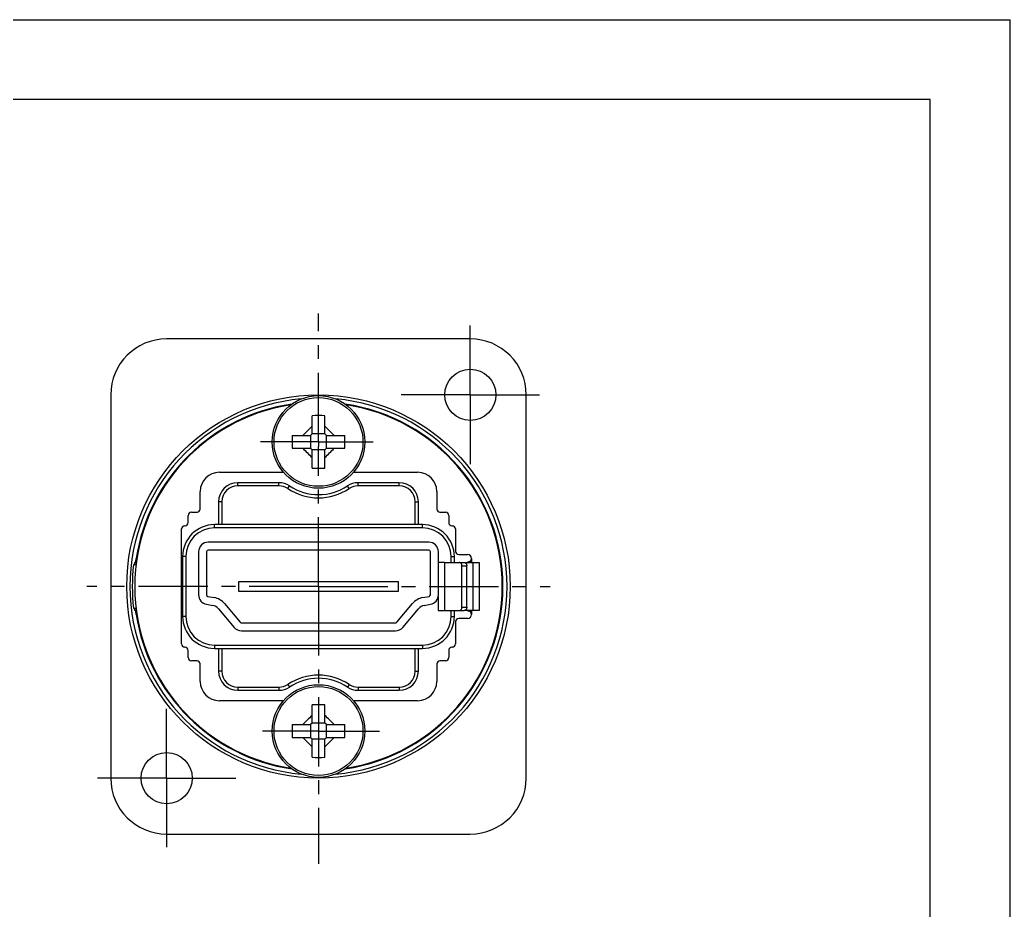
# Model space of a CAD drawing. Header units: millimetres. Extents: x 0 to 420, y 0 to 297.
# Drawn here: x 296.1 to 420, y 185.5 to 297 of the extents above; entities that cross this region are included whole.
import ezdxf

# ---------------------------------------------------------------- set-up
doc = ezdxf.new("R2010")
doc.units = ezdxf.units.MM
doc.header["$LTSCALE"] = 23.1
doc.linetypes.add('CENTER', pattern=[0.6, 0.375, -0.075, 0.075, -0.075])
doc.layers.get('0').update_dxf_attribs({"linetype": 'CONTINUOUS'})
for name, color, linetype in [('AUSFORMSCHRAEGEN', 7, 'CONTINUOUS'), ('BEZUGSACHSEN', 7, 'CONTINUOUS'), ('RUNDUNGEN', 7, 'CONTINUOUS')]:
    doc.layers.add(name, color=color, linetype=linetype)

msp = doc.modelspace()

# ---------------------------------------------------------------- linework, layer by layer
at = {"color": 7, "linetype": 'CONTINUOUS'}
for p, q in [((0, 297), (420, 297)), ((420, 0), (420, 297)), ((410, 287), (12.5, 287)), ((410, 10), (410, 287)), ((332.6421, 245.1383), (332.6421, 247.4253)), ((334.2421, 245.1383), (334.2421, 247.4253)), ((330.1551, 244.9383), (332.4421, 244.9383)), ((332.6421, 245.1383), (332.4421, 244.9383)), ((332.4421, 244.9383), (332.4421, 243.3383)), ((334.2421, 245.1383), (332.6421, 245.1383)), ((334.4421, 244.9383), (334.2421, 245.1383)), ((334.4421, 243.3383), (334.4421, 244.9383)), ((334.4421, 244.9383), (336.7291, 244.9383)), ((330.1551, 243.3383), (332.4421, 243.3383)), ((332.4421, 243.3383), (332.6421, 243.1383)), ((332.6421, 240.8513), (332.6421, 243.1383)), ((334.2421, 243.1383), (332.6421, 243.1383)), ((334.2421, 243.1383), (334.4421, 243.3383)), ((334.2421, 240.8513), (334.2421, 243.1383)), ((334.4421, 243.3383), (336.7291, 243.3383)), ((347.2421, 230.5883), (319.6421, 230.5883)), ((319.4421, 230.3883), (319.4421, 224.9892)), ((347.4421, 224.9892), (347.4421, 230.3883)), ((349.1934, 229.0383), (348.4421, 229.0383)), ((323.4421, 226.6383), (323.4421, 225.4383)), ((343.4421, 226.6383), (323.4421, 226.6383)), ((343.4421, 225.4383), (343.4421, 226.6383)), ((319.6062, 224.7924), (320.3959, 224.6483)), ((323.4421, 225.4383), (343.4421, 225.4383)), ((346.4883, 224.6483), (347.278, 224.7924)), ((348.4248, 224.7959), (348.4248, 223.0383)), ((321.6863, 223.8982), (323.6485, 221.5598)), ((343.2357, 221.5598), (345.1979, 223.8982)), ((348.4248, 223.0383), (349.1934, 223.0383)), ((323.8017, 221.4883), (343.0825, 221.4883)), ((332.6421, 208.9383), (332.6421, 211.2253)), ((334.2421, 208.9383), (334.2421, 211.2253)), ((330.1551, 208.7383), (332.4421, 208.7383)), ((332.6421, 208.9383), (332.4421, 208.7383)), ((332.4421, 208.7383), (332.4421, 207.1383)), ((334.2421, 208.9383), (332.6421, 208.9383)), ((334.4421, 208.7383), (334.2421, 208.9383)), ((334.4421, 208.7383), (336.7291, 208.7383)), ((334.4421, 207.1383), (334.4421, 208.7383)), ((330.1551, 207.1383), (332.4421, 207.1383)), ((332.4421, 207.1383), (332.6421, 206.9383)), ((334.2421, 206.9383), (334.4421, 207.1383)), ((334.4421, 207.1383), (336.7291, 207.1383)), ((334.2421, 206.9383), (332.6421, 206.9383)), ((332.6421, 204.6513), (332.6421, 206.9383)), ((334.2421, 204.6513), (334.2421, 206.9383))]:
    msp.add_line(p, q, dxfattribs=at)
at = {"color": 9, "linetype": 'CONTINUOUS'}
for p, q in [((352.5921, 229.5383), (352.5921, 229.0383)), ((349.1934, 229.0383), (349.1934, 223.0383)), ((352.768, 229.0383), (352.768, 223.0383)), ((352.5921, 223.0383), (352.5921, 222.5383))]:
    msp.add_line(p, q, dxfattribs=at)
at = {"color": 3, "linetype": 'CONTINUOUS'}
for p, q in [((351.6878, 229.0383), (353.5643, 229.0383)), ((353.5644, 229.0383), (353.5644, 223.0383)), ((353.5643, 223.0383), (351.6878, 223.0383))]:
    msp.add_line(p, q, dxfattribs=at)
for centre, radius, start, end in [((333.4421, 226.0383), 23, 98.738497, 261.261503), ((333.4421, 226.0383), 23, 278.738497, 81.261503), ((352.0921, 229.5383), 0.5, 0, 90), ((352.0921, 222.5383), 0.5, 270, 360)]:
    msp.add_arc(centre, radius, start, end, dxfattribs=at)
at = {"color": 7, "linetype": 'CONTINUOUS'}
for centre, radius, start, end in [((333.4421, 222.8299), 24.6085, 88.137035, 91.862965), ((388.8338, 188.7466), 80.2914, 134.414785, 135.585215), ((278.0504, 188.7466), 80.2914, 44.414785, 45.585215), ((354.7496, 244.1384), 24.6075, 178.13714, 180.00018), ((312.1506, 244.1387), 24.5915, 359.999215, 1.863465), ((354.7336, 244.138), 24.5915, 179.999215, 181.863465), ((388.8338, 299.5301), 80.2914, 224.414785, 225.585215), ((278.0504, 299.5301), 80.2914, 314.414785, 315.585215), ((312.1346, 244.1382), 24.6075, 358.13714, 0.00018), ((333.4421, 265.4468), 24.6085, 268.137035, 271.862965), ((319.6421, 230.3883), 0.2, 90, 180), ((347.2421, 230.3883), 0.2, 0, 90), ((351.8565, 230.0434), 1.0044, 281.443663, 286.996897), ((319.6421, 224.9892), 0.2, 180, 259.658838), ((320.001, 222.4841), 2.2, 40, 79.658838), ((346.8832, 222.4841), 2.2, 100.341162, 140), ((347.2421, 224.9892), 0.2, 280.341162, 360), ((351.8565, 222.033), 1.0047, 73.051168, 78.555833), ((323.8017, 221.6883), 0.2, 220, 270), ((343.0825, 221.6883), 0.2, 270, 320), ((333.4421, 186.6299), 24.6085, 88.137035, 91.862965), ((388.8338, 152.5466), 80.2914, 134.414785, 135.585215), ((278.0504, 152.5466), 80.2914, 44.414785, 45.585215), ((354.7496, 207.9384), 24.6075, 178.13714, 180.00018), ((312.1506, 207.9387), 24.5915, 359.999215, 1.863465), ((354.7336, 207.938), 24.5915, 179.999215, 181.863465), ((388.8338, 263.3301), 80.2914, 224.414785, 225.585215), ((278.0504, 263.3301), 80.2914, 314.414785, 315.585215), ((312.1346, 207.9382), 24.6075, 358.13714, 0.00018), ((333.4421, 229.2468), 24.6085, 268.137035, 271.862965)]:
    msp.add_arc(centre, radius, start, end, dxfattribs=at)
for points, knots in [([(352.1501, 229.0829), (352.2035, 229.0992), (352.3083, 229.1413), (352.4498, 229.2356), (352.5425, 229.3467), (352.5845, 229.453), (352.5921, 229.51), (352.5921, 229.5383)], [0, 0, 0, 0, 0.24753747, 0.49760912, 0.7482177, 0.87420566, 1, 1, 1, 1]), ([(352.5921, 222.5383), (352.5921, 222.5667), (352.5844, 222.6238), (352.5424, 222.7301), (352.4495, 222.8414), (352.3078, 222.9356), (352.2028, 222.9777), (352.1493, 222.994)], [0, 0, 0, 0, 0.12579748, 0.25178758, 0.50240028, 0.75247251, 1, 1, 1, 1])]:
    msp.add_open_spline(points, degree=3, knots=knots, dxfattribs=at)
at = {"color": 3, "linetype": 'CONTINUOUS'}
for points, knots in [([(352.4231, 229.1215), (352.4776, 229.1699), (352.5646, 229.3034), (352.5921, 229.458), (352.5921, 229.5383)], [0, 0, 0, 0, 0.47593959, 1, 1, 1, 1]), ([(352.3233, 229.0587), (352.3321, 229.0622), (352.368, 229.0787), (352.4007, 229.1017), (352.4231, 229.1215)], [0, 0, 0, 0, 0.24130312, 1, 1, 1, 1]), ([(352.4231, 222.9551), (352.4154, 222.9619), (352.3849, 222.9869), (352.3503, 223.0071), (352.3233, 223.018)], [0, 0, 0, 0, 0.25983784, 1, 1, 1, 1]), ([(352.5921, 222.5383), (352.5921, 222.6186), (352.5646, 222.7732), (352.4776, 222.9068), (352.4231, 222.9551)], [0, 0, 0, 0, 0.52406041, 1, 1, 1, 1])]:
    msp.add_open_spline(points, degree=3, knots=knots, dxfattribs=at)
at = {"layer": 'AUSFORMSCHRAEGEN', "color": 7, "linetype": 'CONTINUOUS'}
for p, q in [((310.6146, 228.7383), (310.2991, 228.7383)), ((310.2991, 223.3383), (310.6146, 223.3383))]:
    msp.add_line(p, q, dxfattribs=at)
for radius, start, end in [(23.0763, 278.348328, 81.651672), (23.3, 173.345625, 186.654375)]:
    msp.add_arc((333.4421, 226.0383), radius, start, end, dxfattribs=at)
at = {"layer": 'BEZUGSACHSEN', "color": 7, "linetype": 'CENTER'}
for p, q in [((333.4421, 244.1383), (333.4421, 260.2238)), ((352.4421, 250.0383), (352.4421, 259.0383)), ((352.4421, 250.0383), (343.4421, 250.0383)), ((352.4421, 250.0383), (352.4421, 241.0383)), ((352.4421, 250.0383), (361.4421, 250.0383)), ((333.4421, 244.1383), (326.2014, 244.1383)), ((333.4421, 244.1383), (333.4421, 243.5602)), ((333.4421, 244.1383), (340.2897, 244.1383)), ((333.4421, 226.0383), (333.4421, 243.5602)), ((333.4421, 226.0383), (304.4421, 226.0383)), ((333.4421, 226.0383), (333.4421, 191.3232)), ((333.4421, 226.0383), (362.4421, 226.0383)), ((314.4421, 202.0383), (314.4421, 211.0383)), ((333.4421, 207.9383), (326.4566, 207.9383)), ((333.4421, 207.9383), (341.0681, 207.9383)), ((314.4421, 202.0383), (305.4421, 202.0383)), ((314.4421, 202.0383), (323.4421, 202.0383)), ((314.4421, 202.0383), (314.4421, 193.0383))]:
    msp.add_line(p, q, dxfattribs=at)
at = {"layer": 'BEZUGSACHSEN', "color": 7, "linetype": 'CONTINUOUS'}
for p, q in [((352.4421, 257.0383), (314.4421, 257.0383)), ((307.4421, 250.0383), (307.4421, 202.0383)), ((359.4421, 202.0383), (359.4421, 250.0383)), ((314.4421, 195.0383), (352.4421, 195.0383))]:
    msp.add_line(p, q, dxfattribs=at)
for centre, radius in [((352.4421, 250.0383), 3.2), ((333.4421, 244.1383), 5.8), ((333.4421, 207.9383), 5.8), ((314.4421, 202.0383), 3.2)]:
    msp.add_circle(centre, radius, dxfattribs=at)
at = {"layer": 'BEZUGSACHSEN', "color": 9, "linetype": 'CONTINUOUS'}
for centre in [(333.4421, 244.1383), (333.4421, 207.9383)]:
    msp.add_circle(centre, 5.5588, dxfattribs=at)
at = {"layer": 'BEZUGSACHSEN', "color": 7, "linetype": 'CONTINUOUS'}
for centre, start, end in [((314.4421, 250.0383), 90, 180), ((352.4421, 250.0383), 0, 90), ((314.4421, 202.0383), 180, 270), ((352.4421, 202.0383), 270, 360)]:
    msp.add_arc(centre, 7, start, end, dxfattribs=at)
at = {"layer": 'RUNDUNGEN', "color": 3, "linetype": 'CONTINUOUS'}
for p, q in [((321.0421, 240.3383), (329.0663, 240.3383)), ((337.8179, 240.3383), (345.8421, 240.3383)), ((318.6421, 235.7383), (318.6421, 237.9383)), ((348.2421, 237.9383), (348.2421, 235.7383)), ((317.1421, 234.0383), (317.1421, 234.9383)), ((317.5421, 235.3383), (318.2421, 235.3383)), ((348.6421, 235.3383), (349.3421, 235.3383)), ((349.7421, 234.9383), (349.7421, 234.0383)), ((316.2921, 218.8383), (316.2921, 233.2383)), ((316.6921, 233.6383), (316.7421, 233.6383)), ((350.1421, 233.6383), (350.1921, 233.6383)), ((350.5921, 233.2383), (350.5921, 230.4383)), ((350.9921, 230.0383), (352.0921, 230.0383)), ((352.003, 223.4383), (352.003, 228.6383)), ((352.0921, 222.0383), (350.9921, 222.0383)), ((350.5921, 221.6383), (350.5921, 218.8383)), ((316.7421, 218.4383), (316.6921, 218.4383)), ((350.1921, 218.4383), (350.1421, 218.4383)), ((317.1421, 217.1383), (317.1421, 218.0383)), ((349.7421, 218.0383), (349.7421, 217.1383)), ((318.2421, 216.7383), (317.5421, 216.7383)), ((318.6421, 214.1383), (318.6421, 216.3383)), ((348.2421, 216.3383), (348.2421, 214.1383)), ((349.3421, 216.7383), (348.6421, 216.7383)), ((329.0663, 211.7383), (321.0421, 211.7383)), ((345.8421, 211.7383), (337.8179, 211.7383))]:
    msp.add_line(p, q, dxfattribs=at)
at = {"layer": 'RUNDUNGEN', "color": 9, "linetype": 'CONTINUOUS'}
for p, q in [((323.3421, 238.6383), (323.3421, 239.0383)), ((328.4974, 238.6383), (323.3421, 238.6383)), ((328.4974, 238.6383), (328.4974, 239.0383)), ((329.6086, 238.3012), (329.8308, 238.6338)), ((337.2756, 238.3012), (337.0534, 238.6338)), ((338.3868, 238.6383), (338.3868, 239.0383)), ((343.5421, 238.6383), (338.3868, 238.6383)), ((343.5421, 238.6383), (343.5421, 239.0383)), ((321.3421, 236.6383), (320.9421, 236.6383)), ((321.3421, 236.6383), (321.3421, 233.7883)), ((345.5421, 236.6383), (345.9421, 236.6383)), ((345.5421, 233.7883), (345.5421, 236.6383)), ((320.4421, 233.3883), (320.4421, 233.7883)), ((346.4421, 233.3883), (320.4421, 233.3883)), ((346.4421, 233.3883), (346.4421, 233.7883)), ((310.6324, 229.5361), (310.7167, 229.5361)), ((316.8421, 229.7883), (316.4421, 229.7883)), ((316.8421, 229.7883), (316.8421, 222.2883)), ((350.0421, 229.7883), (350.4421, 229.7883)), ((350.0421, 229.0383), (350.0421, 229.7883)), ((310.4638, 229.0452), (310.6476, 229.0452)), ((310.5677, 229.1362), (310.6574, 229.1362)), ((351.3873, 228.6383), (352.003, 228.6383)), ((351.3873, 223.4383), (352.003, 223.4383)), ((310.6476, 223.0315), (310.4638, 223.0315)), ((310.6574, 222.9405), (310.5677, 222.9405)), ((310.7167, 222.5405), (310.6324, 222.5405)), ((316.8421, 222.2883), (316.4421, 222.2883)), ((350.0421, 222.2883), (350.0421, 223.0383)), ((350.0421, 222.2883), (350.4421, 222.2883)), ((320.4421, 218.6883), (320.4421, 218.2883)), ((320.4421, 218.6883), (346.4421, 218.6883)), ((321.3421, 218.2883), (321.3421, 215.4383)), ((345.5421, 215.4383), (345.5421, 218.2883)), ((346.4421, 218.6883), (346.4421, 218.2883)), ((321.3421, 215.4383), (320.9421, 215.4383)), ((345.5421, 215.4383), (345.9421, 215.4383)), ((323.3421, 213.4383), (328.4974, 213.4383)), ((323.3421, 213.4383), (323.3421, 213.0383)), ((328.4974, 213.4383), (328.4974, 213.0383)), ((329.6086, 213.7754), (329.8308, 213.4428)), ((337.2756, 213.7754), (337.0534, 213.4428)), ((338.3868, 213.4383), (343.5421, 213.4383)), ((338.3868, 213.4383), (338.3868, 213.0383)), ((343.5421, 213.4383), (343.5421, 213.0383))]:
    msp.add_line(p, q, dxfattribs=at)
at = {"layer": 'RUNDUNGEN', "color": 7, "linetype": 'CONTINUOUS'}
for p, q in [((328.4974, 239.0383), (323.3421, 239.0383)), ((343.5421, 239.0383), (338.3868, 239.0383)), ((320.9421, 236.6383), (320.9421, 233.7883)), ((345.9421, 233.7883), (345.9421, 236.6383)), ((346.4421, 233.7883), (320.4421, 233.7883)), ((347.2421, 231.5883), (319.6421, 231.5883)), ((316.4421, 229.7883), (316.4421, 222.2883)), ((318.4421, 230.3883), (318.4421, 224.9892)), ((348.4421, 224.9892), (348.4421, 230.3883)), ((350.4421, 229.0383), (350.4421, 229.7883)), ((310.5677, 229.1362), (310.4638, 229.0452)), ((349.1934, 229.0383), (351.6878, 229.0383)), ((351.3873, 223.4383), (351.3873, 228.6383)), ((319.4267, 223.8087), (320.2164, 223.6646)), ((320.9202, 223.2554), (322.8824, 220.917)), ((344.0018, 220.917), (345.9639, 223.2554)), ((346.6678, 223.6646), (347.4575, 223.8087)), ((310.5677, 222.9405), (310.4638, 223.0315)), ((349.1934, 223.0383), (351.6878, 223.0383)), ((350.4421, 222.2883), (350.4421, 223.0383)), ((323.8017, 220.4883), (343.0825, 220.4883)), ((320.4421, 218.2883), (346.4421, 218.2883)), ((320.9421, 218.2883), (320.9421, 215.4383)), ((345.9421, 215.4383), (345.9421, 218.2883)), ((323.3421, 213.0383), (328.4974, 213.0383)), ((338.3868, 213.0383), (343.5421, 213.0383))]:
    msp.add_line(p, q, dxfattribs=at)
at = {"layer": 'RUNDUNGEN', "color": 9, "linetype": 'CONTINUOUS'}
msp.add_circle((333.4421, 226.0383), 23.9931, dxfattribs=at)
for centre, radius, start, end in [((333.4421, 226.0383), 23.5931, 95.221202, 264.778804), ((333.4421, 226.0383), 23.5931, 275.221202, 84.778804), ((323.3421, 236.6383), 2, 90, 180), ((328.4974, 236.6383), 2, 56.249078, 90), ((333.4421, 244.0383), 6.9, 236.249078, 303.750922), ((338.3868, 236.6383), 2, 90, 123.750922), ((343.5421, 236.6383), 2, 0, 90), ((320.4421, 229.7883), 3.6, 90, 180), ((346.4421, 229.7883), 3.6, 0, 90), ((320.4421, 222.2883), 3.6, 180, 270), ((346.4421, 222.2883), 3.6, 270, 360), ((323.3421, 215.4383), 2, 180, 270), ((333.4421, 208.0383), 6.9, 56.249078, 123.750922), ((343.5421, 215.4383), 2, 270, 360), ((328.4974, 215.4383), 2, 270, 303.750922), ((338.3868, 215.4383), 2, 236.249078, 270)]:
    msp.add_arc(centre, radius, start, end, dxfattribs=at)
at = {"layer": 'RUNDUNGEN', "color": 7, "linetype": 'CONTINUOUS'}
for centre, radius, start, end in [((333.4421, 226.0383), 23.0763, 98.346776, 171.281759), ((323.3421, 236.6383), 2.4, 90, 180), ((328.4974, 236.6383), 2.4, 56.249078, 90), ((333.4421, 244.0383), 6.5, 236.249078, 303.750922), ((338.3868, 236.6383), 2.4, 90, 123.750922), ((343.5421, 236.6383), 2.4, 0, 90), ((320.4421, 229.7883), 4, 90, 180), ((346.4421, 229.7883), 4, 0, 90), ((319.6421, 230.3883), 1.2, 90, 180), ((347.2421, 230.3883), 1.2, 0, 90), ((320.8809, 227.4683), 10.5387, 172.601632, 173.076778), ((319.6421, 224.9892), 1.2, 180, 259.658838), ((347.2421, 224.9892), 1.2, 280.341162, 360), ((320.001, 222.4841), 1.2, 40, 79.658838), ((346.8832, 222.4841), 1.2, 100.341162, 140), ((333.4421, 226.0383), 23.0763, 188.718241, 261.653224), ((320.4421, 222.2883), 4, 180, 270), ((346.4421, 222.2883), 4, 270, 360), ((323.8017, 221.6883), 1.2, 220, 270), ((343.0825, 221.6883), 1.2, 270, 320), ((323.3421, 215.4383), 2.4, 180, 270), ((333.4421, 208.0383), 6.5, 56.249078, 123.750922), ((343.5421, 215.4383), 2.4, 270, 360), ((328.4974, 215.4383), 2.4, 270, 303.750922), ((338.3868, 215.4383), 2.4, 236.249078, 270)]:
    msp.add_arc(centre, radius, start, end, dxfattribs=at)
at = {"layer": 'RUNDUNGEN', "color": 3, "linetype": 'CONTINUOUS'}
for centre, radius, start, end in [((321.0421, 237.9383), 2.4, 90, 180), ((345.8421, 237.9383), 2.4, 0, 90), ((318.2421, 235.7383), 0.4, 270, 360), ((348.6421, 235.7383), 0.4, 180, 270), ((317.5421, 234.9383), 0.4, 90, 180), ((349.3421, 234.9383), 0.4, 0, 90), ((316.6921, 233.2383), 0.4, 90, 180), ((316.7421, 234.0383), 0.4, 270, 360), ((350.1421, 234.0383), 0.4, 180, 270), ((350.1921, 233.2383), 0.4, 0, 90), ((350.9921, 230.4383), 0.4, 180, 270), ((350.9921, 221.6383), 0.4, 90, 180), ((316.6921, 218.8383), 0.4, 180, 270), ((316.7421, 218.0383), 0.4, 0, 90), ((350.1421, 218.0383), 0.4, 90, 180), ((350.1921, 218.8383), 0.4, 270, 360), ((317.5421, 217.1383), 0.4, 180, 270), ((349.3421, 217.1383), 0.4, 270, 360), ((318.2421, 216.3383), 0.4, 0, 90), ((348.6421, 216.3383), 0.4, 90, 180), ((321.0421, 214.1383), 2.4, 180, 270), ((345.8421, 214.1383), 2.4, 270, 360)]:
    msp.add_arc(centre, radius, start, end, dxfattribs=at)
at = {"layer": 'RUNDUNGEN', "color": 7, "linetype": 'CONTINUOUS'}
for points, knots in [([(310.5677, 229.1362), (310.5684, 229.1368), (310.5689, 229.1402), (310.5707, 229.1462), (310.5725, 229.1565), (310.5751, 229.1701), (310.578, 229.1872), (310.5829, 229.2164), (310.5898, 229.26), (310.5991, 229.3196), (310.6095, 229.3872), (310.6208, 229.4603), (310.6285, 229.5106), (310.6324, 229.5361)], [0, 0, 0, 0, 0.00688745, 0.02306137, 0.0484322, 0.08281159, 0.12582152, 0.17700915, 0.30194249, 0.45268683, 0.6235985, 0.8084925, 1, 1, 1, 1]), ([(310.4299, 228.8253), (310.4338, 228.855), (310.4394, 228.8972), (310.4471, 228.95), (310.4518, 228.9818), (310.4561, 229.0072), (310.4589, 229.0265), (310.4621, 229.0377), (310.4625, 229.0441), (310.4638, 229.0452)], [0, 0, 0, 0, 0.4034074, 0.57383664, 0.71898302, 0.83612946, 0.92302919, 0.97791511, 1, 1, 1, 1]), ([(351.3873, 228.6383), (351.3873, 228.69), (351.372, 228.7913), (351.3047, 228.9231), (351.2009, 229.0153), (351.1136, 229.0383), (351.0721, 229.0383)], [0, 0, 0, 0, 0.2766772, 0.53848888, 0.77784893, 1, 1, 1, 1]), ([(310.4638, 223.0315), (310.4632, 223.0319), (310.4628, 223.0344), (310.4615, 223.0389), (310.4601, 223.0463), (310.4573, 223.0612), (310.4532, 223.086), (310.4476, 223.1226), (310.4412, 223.1674), (310.4312, 223.2402), (310.4239, 223.2978), (310.419, 223.338)], [0, 0, 0, 0, 0.00683225, 0.02234884, 0.04651286, 0.0792031, 0.16920101, 0.28967123, 0.43731969, 0.6079871, 1, 1, 1, 1]), ([(351.0721, 223.0383), (351.1136, 223.0383), (351.2009, 223.0613), (351.3047, 223.1536), (351.372, 223.2854), (351.3873, 223.3867), (351.3873, 223.4383)], [0, 0, 0, 0, 0.22215107, 0.46151112, 0.7233228, 1, 1, 1, 1]), ([(310.6324, 222.5405), (310.6285, 222.5661), (310.6208, 222.6163), (310.6095, 222.6894), (310.5991, 222.757), (310.5898, 222.8166), (310.5829, 222.8603), (310.578, 222.8894), (310.5751, 222.9066), (310.5725, 222.9202), (310.5707, 222.9304), (310.5689, 222.9365), (310.5684, 222.9398), (310.5677, 222.9405)], [0, 0, 0, 0, 0.1915075, 0.3764015, 0.54731317, 0.69805751, 0.82299085, 0.87417848, 0.91718841, 0.9515678, 0.97693863, 0.99311255, 1, 1, 1, 1])]:
    msp.add_open_spline(points, degree=3, knots=knots, dxfattribs=at)
at = {"layer": 'RUNDUNGEN', "color": 3, "linetype": 'CONTINUOUS'}
for points, knots in [([(351.6878, 229.0383), (351.7292, 229.0383), (351.8165, 229.0153), (351.9204, 228.9231), (351.9876, 228.7913), (352.003, 228.69), (352.003, 228.6383)], [0, 0, 0, 0, 0.22215107, 0.46151112, 0.7233228, 1, 1, 1, 1]), ([(352.003, 223.4383), (352.003, 223.3867), (351.9876, 223.2854), (351.9204, 223.1536), (351.8165, 223.0613), (351.7292, 223.0383), (351.6878, 223.0383)], [0, 0, 0, 0, 0.2766772, 0.53848888, 0.77784893, 1, 1, 1, 1])]:
    msp.add_open_spline(points, degree=3, knots=knots, dxfattribs=at)

doc.saveas('drawing.dxf')
